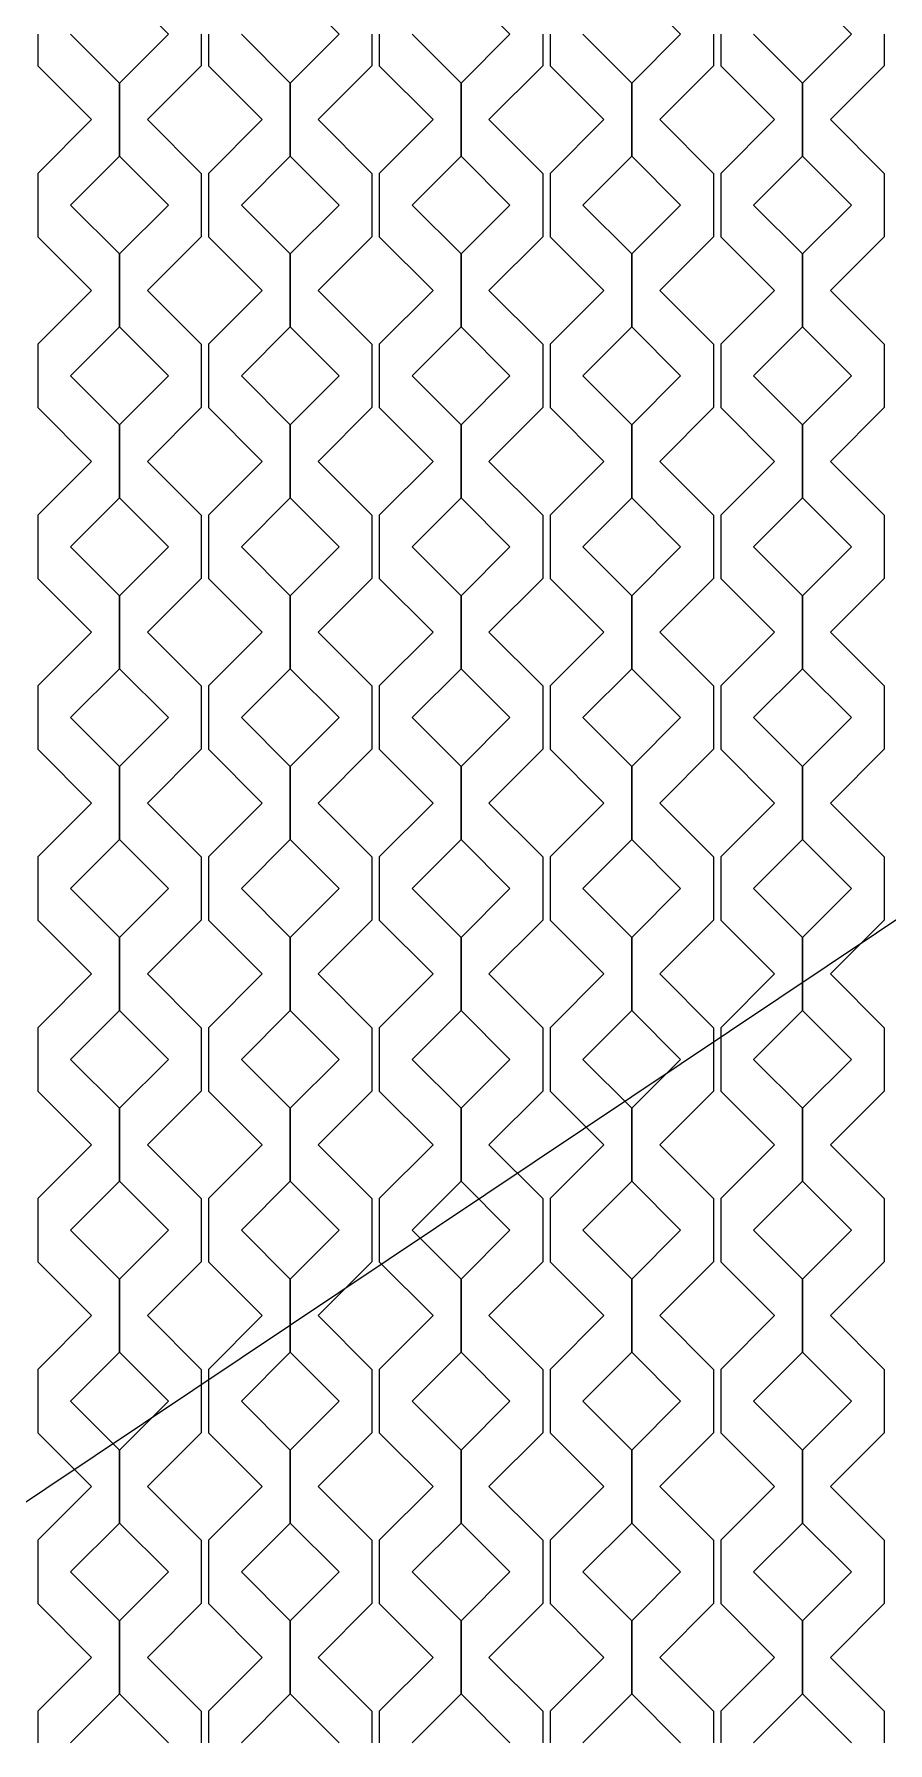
# Model space of a CAD drawing. Header units: millimetres. Extents: x -20794 to 71174, y -103753 to 30644.
# Drawn here: x -2500 to -833, y 12333 to 15667 of the extents above; entities that cross this region are included whole.
import ezdxf

# ---------------------------------------------------------------- set-up
doc = ezdxf.new("R2010")
doc.units = ezdxf.units.MM
doc.header["$MEASUREMENT"] = 0
doc.layers.add('2D - Общий_Ном._пера__1', color=7, linetype='Continuous', lineweight=13)
doc.layers.add('Местность - Рельеф', color=7, linetype='Continuous')
doc.layers.add('Местность - Рельеф_Ном._пера__102', color=7, linetype='Continuous', lineweight=5, true_color=0xcccccc)
doc.linetypes.add('Зигзаг', pattern='A,0,[1,Р”Р’Р“ Р“РѕР»СѓР±РёРЅРєР° РґР»СЏ РіРµРѕР»РѕРіРѕРІ1.Shx,S=4.479718,R=0,X=0,Y=-0.141111],-564.444447,0', length=564.444447)

# ---------------------------------------------------------------- blocks, each defined once
blk = doc.blocks.new('*X1')
at = {"layer": 'Местность - Рельеф_Ном._пера__102', "color": 254, "linetype": 'Continuous', "lineweight": 5, "true_color": 0xcccccc}
for p, q in [((-2333.330835, 15762.0806), (-2237.9012, 15666.651)), ((-1999.997835, 15762.0806), (-1904.5682, 15666.651)), ((-1666.664835, 15762.0806), (-1571.2352, 15666.651)), ((-1333.331835, 15762.0806), (-1237.9022, 15666.651)), ((-999.998835, 15762.0806), (-904.5692, 15666.651)), ((-2492.9, 15666.651), (-2492.9, 15604.907)), ((-2333.331, 15571.222), (-2428.76, 15666.651)), ((-2237.9014, 15666.651), (-2333.331, 15571.222)), ((-2173.762, 15666.651), (-2173.762, 15604.907)), ((-2159.567, 15666.651), (-2159.567, 15604.907)), ((-1999.998, 15571.222), (-2095.427, 15666.651)), ((-1904.5684, 15666.651), (-1999.998, 15571.222)), ((-1840.429, 15666.651), (-1840.429, 15604.907)), ((-1826.234, 15666.651), (-1826.234, 15604.907)), ((-1666.665, 15571.222), (-1762.094, 15666.651)), ((-1571.2354, 15666.651), (-1666.665, 15571.222)), ((-1507.096, 15666.651), (-1507.096, 15604.907)), ((-1492.901, 15666.651), (-1492.901, 15604.907)), ((-1333.332, 15571.222), (-1428.761, 15666.651)), ((-1237.9024, 15666.651), (-1333.332, 15571.222)), ((-1173.763, 15666.651), (-1173.763, 15604.907)), ((-1159.568, 15666.651), (-1159.568, 15604.907)), ((-999.999, 15571.222), (-1095.428, 15666.651)), ((-904.5694, 15666.651), (-999.999, 15571.222)), ((-840.43, 15666.651), (-840.43, 15604.907)), ((-2387.978, 15499.985), (-2492.9, 15604.907)), ((-2173.762, 15604.907), (-2278.6841, 15499.985)), ((-2054.645, 15499.985), (-2159.567, 15604.907)), ((-1840.429, 15604.907), (-1945.3511, 15499.985)), ((-1721.312, 15499.985), (-1826.234, 15604.907)), ((-1507.096, 15604.907), (-1612.0181, 15499.985)), ((-1387.979, 15499.985), (-1492.901, 15604.907)), ((-1173.763, 15604.907), (-1278.6851, 15499.985)), ((-1054.646, 15499.985), (-1159.568, 15604.907)), ((-840.43, 15604.907), (-945.3521, 15499.985)), ((-2333.331, 15428.7476), (-2333.331, 15571.222)), ((-2333.330835, 15571.222), (-2333.330835, 15428.7476)), ((-1999.998, 15428.7476), (-1999.998, 15571.222)), ((-1999.997835, 15571.222), (-1999.997835, 15428.7476)), ((-1666.665, 15428.7476), (-1666.665, 15571.222)), ((-1666.664835, 15571.222), (-1666.664835, 15428.7476)), ((-1333.332, 15428.7476), (-1333.332, 15571.222)), ((-1333.331835, 15571.222), (-1333.331835, 15428.7476)), ((-999.999, 15428.7476), (-999.999, 15571.222)), ((-999.998835, 15571.222), (-999.998835, 15428.7476)), ((-2492.9, 15395.0625), (-2387.978, 15499.985)), ((-2278.6841, 15499.985), (-2173.762, 15395.0625)), ((-2159.567, 15395.0625), (-2054.645, 15499.985)), ((-1945.3511, 15499.985), (-1840.429, 15395.0625)), ((-1826.234, 15395.0625), (-1721.312, 15499.985)), ((-1612.0181, 15499.985), (-1507.096, 15395.0625)), ((-1492.901, 15395.0625), (-1387.979, 15499.985)), ((-1278.6851, 15499.985), (-1173.763, 15395.0625)), ((-1159.568, 15395.0625), (-1054.646, 15499.985)), ((-945.3521, 15499.985), (-840.43, 15395.0625)), ((-2428.76, 15333.318165), (-2333.331, 15428.7478)), ((-2333.330835, 15428.7476), (-2237.9012, 15333.318)), ((-2095.427, 15333.318165), (-1999.998, 15428.7478)), ((-1999.997835, 15428.7476), (-1904.5682, 15333.318)), ((-1762.094, 15333.318165), (-1666.665, 15428.7478)), ((-1666.664835, 15428.7476), (-1571.2352, 15333.318)), ((-1428.761, 15333.318165), (-1333.332, 15428.7478)), ((-1333.331835, 15428.7476), (-1237.9022, 15333.318)), ((-1095.428, 15333.318165), (-999.999, 15428.7478)), ((-999.998835, 15428.7476), (-904.5692, 15333.318)), ((-2492.9, 15395.0625), (-2492.9, 15333.318)), ((-2173.762, 15395.0625), (-2173.762, 15333.318)), ((-2159.567, 15395.0625), (-2159.567, 15333.318)), ((-1840.429, 15395.0625), (-1840.429, 15333.318)), ((-1826.234, 15395.0625), (-1826.234, 15333.318)), ((-1507.096, 15395.0625), (-1507.096, 15333.318)), ((-1492.901, 15395.0625), (-1492.901, 15333.318)), ((-1173.763, 15395.0625), (-1173.763, 15333.318)), ((-1159.568, 15395.0625), (-1159.568, 15333.318)), ((-840.43, 15395.0625), (-840.43, 15333.318)), ((-2492.9, 15333.318), (-2492.9, 15271.574)), ((-2333.331, 15237.889), (-2428.76, 15333.318)), ((-2237.9014, 15333.318), (-2333.331, 15237.889)), ((-2173.762, 15333.318), (-2173.762, 15271.574)), ((-2159.567, 15333.318), (-2159.567, 15271.574)), ((-1999.998, 15237.889), (-2095.427, 15333.318)), ((-1904.5684, 15333.318), (-1999.998, 15237.889)), ((-1840.429, 15333.318), (-1840.429, 15271.574)), ((-1826.234, 15333.318), (-1826.234, 15271.574)), ((-1666.665, 15237.889), (-1762.094, 15333.318)), ((-1571.2354, 15333.318), (-1666.665, 15237.889)), ((-1507.096, 15333.318), (-1507.096, 15271.574)), ((-1492.901, 15333.318), (-1492.901, 15271.574)), ((-1333.332, 15237.889), (-1428.761, 15333.318)), ((-1237.9024, 15333.318), (-1333.332, 15237.889)), ((-1173.763, 15333.318), (-1173.763, 15271.574)), ((-1159.568, 15333.318), (-1159.568, 15271.574)), ((-999.999, 15237.889), (-1095.428, 15333.318)), ((-904.5694, 15333.318), (-999.999, 15237.889)), ((-840.43, 15333.318), (-840.43, 15271.574)), ((-2387.978, 15166.652), (-2492.9, 15271.574)), ((-2173.762, 15271.574), (-2278.6841, 15166.652)), ((-2054.645, 15166.652), (-2159.567, 15271.574)), ((-1840.429, 15271.574), (-1945.3511, 15166.652)), ((-1721.312, 15166.652), (-1826.234, 15271.574)), ((-1507.096, 15271.574), (-1612.0181, 15166.652)), ((-1387.979, 15166.652), (-1492.901, 15271.574)), ((-1173.763, 15271.574), (-1278.6851, 15166.652)), ((-1054.646, 15166.652), (-1159.568, 15271.574)), ((-840.43, 15271.574), (-945.3521, 15166.652)), ((-2333.331, 15095.4146), (-2333.331, 15237.889)), ((-2333.330835, 15237.889), (-2333.330835, 15095.4146)), ((-1999.998, 15095.4146), (-1999.998, 15237.889)), ((-1999.997835, 15237.889), (-1999.997835, 15095.4146)), ((-1666.665, 15095.4146), (-1666.665, 15237.889)), ((-1666.664835, 15237.889), (-1666.664835, 15095.4146)), ((-1333.332, 15095.4146), (-1333.332, 15237.889)), ((-1333.331835, 15237.889), (-1333.331835, 15095.4146)), ((-999.999, 15095.4146), (-999.999, 15237.889)), ((-999.998835, 15237.889), (-999.998835, 15095.4146)), ((-2492.9, 15061.7295), (-2387.978, 15166.652)), ((-2278.6841, 15166.652), (-2173.762, 15061.7295)), ((-2159.567, 15061.7295), (-2054.645, 15166.652)), ((-1945.3511, 15166.652), (-1840.429, 15061.7295)), ((-1826.234, 15061.7295), (-1721.312, 15166.652)), ((-1612.0181, 15166.652), (-1507.096, 15061.7295)), ((-1492.901, 15061.7295), (-1387.979, 15166.652)), ((-1278.6851, 15166.652), (-1173.763, 15061.7295)), ((-1159.568, 15061.7295), (-1054.646, 15166.652)), ((-945.3521, 15166.652), (-840.43, 15061.7295)), ((-2428.76, 14999.985165), (-2333.331, 15095.4148)), ((-2333.330835, 15095.4146), (-2237.9012, 14999.985)), ((-2095.427, 14999.985165), (-1999.998, 15095.4148)), ((-1999.997835, 15095.4146), (-1904.5682, 14999.985)), ((-1762.094, 14999.985165), (-1666.665, 15095.4148)), ((-1666.664835, 15095.4146), (-1571.2352, 14999.985)), ((-1428.761, 14999.985165), (-1333.332, 15095.4148)), ((-1333.331835, 15095.4146), (-1237.9022, 14999.985)), ((-1095.428, 14999.985165), (-999.999, 15095.4148)), ((-999.998835, 15095.4146), (-904.5692, 14999.985)), ((-2492.9, 15061.7295), (-2492.9, 14999.985)), ((-2173.762, 15061.7295), (-2173.762, 14999.985)), ((-2159.567, 15061.7295), (-2159.567, 14999.985)), ((-1840.429, 15061.7295), (-1840.429, 14999.985)), ((-1826.234, 15061.7295), (-1826.234, 14999.985)), ((-1507.096, 15061.7295), (-1507.096, 14999.985)), ((-1492.901, 15061.7295), (-1492.901, 14999.985)), ((-1173.763, 15061.7295), (-1173.763, 14999.985)), ((-1159.568, 15061.7295), (-1159.568, 14999.985)), ((-840.43, 15061.7295), (-840.43, 14999.985)), ((-2492.9, 14999.985), (-2492.9, 14938.241)), ((-2333.331, 14904.556), (-2428.76, 14999.985)), ((-2237.9014, 14999.985), (-2333.331, 14904.556)), ((-2173.762, 14999.985), (-2173.762, 14938.241)), ((-2159.567, 14999.985), (-2159.567, 14938.241)), ((-1999.998, 14904.556), (-2095.427, 14999.985)), ((-1904.5684, 14999.985), (-1999.998, 14904.556)), ((-1840.429, 14999.985), (-1840.429, 14938.241)), ((-1826.234, 14999.985), (-1826.234, 14938.241)), ((-1666.665, 14904.556), (-1762.094, 14999.985)), ((-1571.2354, 14999.985), (-1666.665, 14904.556)), ((-1507.096, 14999.985), (-1507.096, 14938.241)), ((-1492.901, 14999.985), (-1492.901, 14938.241)), ((-1333.332, 14904.556), (-1428.761, 14999.985)), ((-1237.9024, 14999.985), (-1333.332, 14904.556)), ((-1173.763, 14999.985), (-1173.763, 14938.241)), ((-1159.568, 14999.985), (-1159.568, 14938.241)), ((-999.999, 14904.556), (-1095.428, 14999.985)), ((-904.5694, 14999.985), (-999.999, 14904.556)), ((-840.43, 14999.985), (-840.43, 14938.241)), ((-2387.978, 14833.319), (-2492.9, 14938.241)), ((-2173.762, 14938.241), (-2278.6841, 14833.319)), ((-2054.645, 14833.319), (-2159.567, 14938.241)), ((-1840.429, 14938.241), (-1945.3511, 14833.319)), ((-1721.312, 14833.319), (-1826.234, 14938.241)), ((-1507.096, 14938.241), (-1612.0181, 14833.319)), ((-1387.979, 14833.319), (-1492.901, 14938.241)), ((-1173.763, 14938.241), (-1278.6851, 14833.319)), ((-1054.646, 14833.319), (-1159.568, 14938.241)), ((-840.43, 14938.241), (-945.3521, 14833.319)), ((-2333.331, 14762.0816), (-2333.331, 14904.556)), ((-2333.330835, 14904.556), (-2333.330835, 14762.0816)), ((-1999.998, 14762.0816), (-1999.998, 14904.556)), ((-1999.997835, 14904.556), (-1999.997835, 14762.0816)), ((-1666.665, 14762.0816), (-1666.665, 14904.556)), ((-1666.664835, 14904.556), (-1666.664835, 14762.0816)), ((-1333.332, 14762.0816), (-1333.332, 14904.556)), ((-1333.331835, 14904.556), (-1333.331835, 14762.0816)), ((-999.999, 14762.0816), (-999.999, 14904.556)), ((-999.998835, 14904.556), (-999.998835, 14762.0816)), ((-2492.9, 14728.3965), (-2387.978, 14833.319)), ((-2278.6841, 14833.319), (-2173.762, 14728.3965)), ((-2159.567, 14728.3965), (-2054.645, 14833.319)), ((-1945.3511, 14833.319), (-1840.429, 14728.3965)), ((-1826.234, 14728.3965), (-1721.312, 14833.319)), ((-1612.0181, 14833.319), (-1507.096, 14728.3965)), ((-1492.901, 14728.3965), (-1387.979, 14833.319)), ((-1278.6851, 14833.319), (-1173.763, 14728.3965)), ((-1159.568, 14728.3965), (-1054.646, 14833.319)), ((-945.3521, 14833.319), (-840.43, 14728.3965)), ((-2428.76, 14666.652165), (-2333.331, 14762.0818)), ((-2333.330835, 14762.0816), (-2237.9012, 14666.652)), ((-2095.427, 14666.652165), (-1999.998, 14762.0818)), ((-1999.997835, 14762.0816), (-1904.5682, 14666.652)), ((-1762.094, 14666.652165), (-1666.665, 14762.0818)), ((-1666.664835, 14762.0816), (-1571.2352, 14666.652)), ((-1428.761, 14666.652165), (-1333.332, 14762.0818)), ((-1333.331835, 14762.0816), (-1237.9022, 14666.652)), ((-1095.428, 14666.652165), (-999.999, 14762.0818)), ((-999.998835, 14762.0816), (-904.5692, 14666.652)), ((-2492.9, 14728.3965), (-2492.9, 14666.652)), ((-2173.762, 14728.3965), (-2173.762, 14666.652)), ((-2159.567, 14728.3965), (-2159.567, 14666.652)), ((-1840.429, 14728.3965), (-1840.429, 14666.652)), ((-1826.234, 14728.3965), (-1826.234, 14666.652)), ((-1507.096, 14728.3965), (-1507.096, 14666.652)), ((-1492.901, 14728.3965), (-1492.901, 14666.652)), ((-1173.763, 14728.3965), (-1173.763, 14666.652)), ((-1159.568, 14728.3965), (-1159.568, 14666.652)), ((-840.43, 14728.3965), (-840.43, 14666.652)), ((-2492.9, 14666.652), (-2492.9, 14604.908)), ((-2333.331, 14571.223), (-2428.76, 14666.652)), ((-2237.9014, 14666.652), (-2333.331, 14571.223)), ((-2173.762, 14666.652), (-2173.762, 14604.908)), ((-2159.567, 14666.652), (-2159.567, 14604.908)), ((-1999.998, 14571.223), (-2095.427, 14666.652)), ((-1904.5684, 14666.652), (-1999.998, 14571.223)), ((-1840.429, 14666.652), (-1840.429, 14604.908)), ((-1826.234, 14666.652), (-1826.234, 14604.908)), ((-1666.665, 14571.223), (-1762.094, 14666.652)), ((-1571.2354, 14666.652), (-1666.665, 14571.223)), ((-1507.096, 14666.652), (-1507.096, 14604.908)), ((-1492.901, 14666.652), (-1492.901, 14604.908)), ((-1333.332, 14571.223), (-1428.761, 14666.652)), ((-1237.9024, 14666.652), (-1333.332, 14571.223)), ((-1173.763, 14666.652), (-1173.763, 14604.908)), ((-1159.568, 14666.652), (-1159.568, 14604.908)), ((-999.999, 14571.223), (-1095.428, 14666.652)), ((-904.5694, 14666.652), (-999.999, 14571.223)), ((-840.43, 14666.652), (-840.43, 14604.908)), ((-2387.978, 14499.986), (-2492.9, 14604.908)), ((-2173.762, 14604.908), (-2278.6841, 14499.986)), ((-2054.645, 14499.986), (-2159.567, 14604.908)), ((-1840.429, 14604.908), (-1945.3511, 14499.986)), ((-1721.312, 14499.986), (-1826.234, 14604.908)), ((-1507.096, 14604.908), (-1612.0181, 14499.986)), ((-1387.979, 14499.986), (-1492.901, 14604.908)), ((-1173.763, 14604.908), (-1278.6851, 14499.986)), ((-1054.646, 14499.986), (-1159.568, 14604.908)), ((-840.43, 14604.908), (-945.3521, 14499.986)), ((-2333.331, 14428.7486), (-2333.331, 14571.223)), ((-2333.330835, 14571.223), (-2333.330835, 14428.7486)), ((-1999.998, 14428.7486), (-1999.998, 14571.223)), ((-1999.997835, 14571.223), (-1999.997835, 14428.7486)), ((-1666.665, 14428.7486), (-1666.665, 14571.223)), ((-1666.664835, 14571.223), (-1666.664835, 14428.7486)), ((-1333.332, 14428.7486), (-1333.332, 14571.223)), ((-1333.331835, 14571.223), (-1333.331835, 14428.7486)), ((-999.999, 14428.7486), (-999.999, 14571.223)), ((-999.998835, 14571.223), (-999.998835, 14428.7486)), ((-2492.9, 14395.0635), (-2387.978, 14499.986)), ((-2278.6841, 14499.986), (-2173.762, 14395.0635)), ((-2159.567, 14395.0635), (-2054.645, 14499.986)), ((-1945.3511, 14499.986), (-1840.429, 14395.0635)), ((-1826.234, 14395.0635), (-1721.312, 14499.986)), ((-1612.0181, 14499.986), (-1507.096, 14395.0635)), ((-1492.901, 14395.0635), (-1387.979, 14499.986)), ((-1278.6851, 14499.986), (-1173.763, 14395.0635)), ((-1159.568, 14395.0635), (-1054.646, 14499.986)), ((-945.3521, 14499.986), (-840.43, 14395.0635)), ((-2428.76, 14333.319165), (-2333.331, 14428.7488)), ((-2333.330835, 14428.7486), (-2237.9012, 14333.319)), ((-2095.427, 14333.319165), (-1999.998, 14428.7488)), ((-1999.997835, 14428.7486), (-1904.5682, 14333.319)), ((-1762.094, 14333.319165), (-1666.665, 14428.7488)), ((-1666.664835, 14428.7486), (-1571.2352, 14333.319)), ((-1428.761, 14333.319165), (-1333.332, 14428.7488)), ((-1333.331835, 14428.7486), (-1237.9022, 14333.319)), ((-1095.428, 14333.319165), (-999.999, 14428.7488)), ((-999.998835, 14428.7486), (-904.5692, 14333.319)), ((-2492.9, 14395.0635), (-2492.9, 14333.319)), ((-2173.762, 14395.0635), (-2173.762, 14333.319)), ((-2159.567, 14395.0635), (-2159.567, 14333.319)), ((-1840.429, 14395.0635), (-1840.429, 14333.319)), ((-1826.234, 14395.0635), (-1826.234, 14333.319)), ((-1507.096, 14395.0635), (-1507.096, 14333.319)), ((-1492.901, 14395.0635), (-1492.901, 14333.319)), ((-1173.763, 14395.0635), (-1173.763, 14333.319)), ((-1159.568, 14395.0635), (-1159.568, 14333.319)), ((-840.43, 14395.0635), (-840.43, 14333.319)), ((-2492.9, 14333.319), (-2492.9, 14271.575)), ((-2333.331, 14237.89), (-2428.76, 14333.319)), ((-2237.9014, 14333.319), (-2333.331, 14237.89)), ((-2173.762, 14333.319), (-2173.762, 14271.575)), ((-2159.567, 14333.319), (-2159.567, 14271.575)), ((-1999.998, 14237.89), (-2095.427, 14333.319)), ((-1904.5684, 14333.319), (-1999.998, 14237.89)), ((-1840.429, 14333.319), (-1840.429, 14271.575)), ((-1826.234, 14333.319), (-1826.234, 14271.575)), ((-1666.665, 14237.89), (-1762.094, 14333.319)), ((-1571.2354, 14333.319), (-1666.665, 14237.89)), ((-1507.096, 14333.319), (-1507.096, 14271.575)), ((-1492.901, 14333.319), (-1492.901, 14271.575)), ((-1333.332, 14237.89), (-1428.761, 14333.319)), ((-1237.9024, 14333.319), (-1333.332, 14237.89)), ((-1173.763, 14333.319), (-1173.763, 14271.575)), ((-1159.568, 14333.319), (-1159.568, 14271.575)), ((-999.999, 14237.89), (-1095.428, 14333.319)), ((-904.5694, 14333.319), (-999.999, 14237.89)), ((-840.43, 14333.319), (-840.43, 14271.575)), ((-2387.978, 14166.653), (-2492.9, 14271.575)), ((-2173.762, 14271.575), (-2278.6841, 14166.653)), ((-2054.645, 14166.653), (-2159.567, 14271.575)), ((-1840.429, 14271.575), (-1945.3511, 14166.653)), ((-1721.312, 14166.653), (-1826.234, 14271.575)), ((-1507.096, 14271.575), (-1612.0181, 14166.653)), ((-1387.979, 14166.653), (-1492.901, 14271.575)), ((-1173.763, 14271.575), (-1278.6851, 14166.653)), ((-1054.646, 14166.653), (-1159.568, 14271.575)), ((-840.43, 14271.575), (-945.3521, 14166.653)), ((-2333.331, 14095.4156), (-2333.331, 14237.89)), ((-2333.330835, 14237.89), (-2333.330835, 14095.4156)), ((-1999.998, 14095.4156), (-1999.998, 14237.89)), ((-1999.997835, 14237.89), (-1999.997835, 14095.4156)), ((-1666.665, 14095.4156), (-1666.665, 14237.89)), ((-1666.664835, 14237.89), (-1666.664835, 14095.4156)), ((-1333.332, 14095.4156), (-1333.332, 14237.89)), ((-1333.331835, 14237.89), (-1333.331835, 14095.4156)), ((-999.999, 14095.4156), (-999.999, 14237.89)), ((-999.998835, 14237.89), (-999.998835, 14095.4156)), ((-2492.9, 14061.7305), (-2387.978, 14166.653)), ((-2278.6841, 14166.653), (-2173.762, 14061.7305)), ((-2159.567, 14061.7305), (-2054.645, 14166.653)), ((-1945.3511, 14166.653), (-1840.429, 14061.7305)), ((-1826.234, 14061.7305), (-1721.312, 14166.653)), ((-1612.0181, 14166.653), (-1507.096, 14061.7305)), ((-1492.901, 14061.7305), (-1387.979, 14166.653)), ((-1278.6851, 14166.653), (-1173.763, 14061.7305)), ((-1159.568, 14061.7305), (-1054.646, 14166.653)), ((-945.3521, 14166.653), (-840.43, 14061.7305)), ((-2428.76, 13999.986165), (-2333.331, 14095.4158)), ((-2333.330835, 14095.4156), (-2237.9012, 13999.986)), ((-2095.427, 13999.986165), (-1999.998, 14095.4158)), ((-1999.997835, 14095.4156), (-1904.5682, 13999.986)), ((-1762.094, 13999.986165), (-1666.665, 14095.4158)), ((-1666.664835, 14095.4156), (-1571.2352, 13999.986)), ((-1428.761, 13999.986165), (-1333.332, 14095.4158)), ((-1333.331835, 14095.4156), (-1237.9022, 13999.986)), ((-1095.428, 13999.986165), (-999.999, 14095.4158)), ((-999.998835, 14095.4156), (-904.5692, 13999.986)), ((-2492.9, 14061.7305), (-2492.9, 13999.986)), ((-2173.762, 14061.7305), (-2173.762, 13999.986)), ((-2159.567, 14061.7305), (-2159.567, 13999.986)), ((-1840.429, 14061.7305), (-1840.429, 13999.986)), ((-1826.234, 14061.7305), (-1826.234, 13999.986)), ((-1507.096, 14061.7305), (-1507.096, 13999.986)), ((-1492.901, 14061.7305), (-1492.901, 13999.986)), ((-1173.763, 14061.7305), (-1173.763, 13999.986)), ((-1159.568, 14061.7305), (-1159.568, 13999.986)), ((-840.43, 14061.7305), (-840.43, 13999.986)), ((-2492.9, 13999.986), (-2492.9, 13938.242)), ((-2333.331, 13904.557), (-2428.76, 13999.986)), ((-2237.9014, 13999.986), (-2333.331, 13904.557)), ((-2173.762, 13999.986), (-2173.762, 13938.242)), ((-2159.567, 13999.986), (-2159.567, 13938.242)), ((-1999.998, 13904.557), (-2095.427, 13999.986)), ((-1904.5684, 13999.986), (-1999.998, 13904.557)), ((-1840.429, 13999.986), (-1840.429, 13938.242)), ((-1826.234, 13999.986), (-1826.234, 13938.242)), ((-1666.665, 13904.557), (-1762.094, 13999.986)), ((-1571.2354, 13999.986), (-1666.665, 13904.557)), ((-1507.096, 13999.986), (-1507.096, 13938.242)), ((-1492.901, 13999.986), (-1492.901, 13938.242)), ((-1333.332, 13904.557), (-1428.761, 13999.986)), ((-1237.9024, 13999.986), (-1333.332, 13904.557)), ((-1173.763, 13999.986), (-1173.763, 13938.242)), ((-1159.568, 13999.986), (-1159.568, 13938.242)), ((-999.999, 13904.557), (-1095.428, 13999.986)), ((-904.5694, 13999.986), (-999.999, 13904.557)), ((-840.43, 13999.986), (-840.43, 13938.242)), ((-2387.978, 13833.32), (-2492.9, 13938.242)), ((-2173.762, 13938.242), (-2278.6841, 13833.32)), ((-2054.645, 13833.32), (-2159.567, 13938.242)), ((-1840.429, 13938.242), (-1945.3511, 13833.32)), ((-1721.312, 13833.32), (-1826.234, 13938.242)), ((-1507.096, 13938.242), (-1612.0181, 13833.32)), ((-1387.979, 13833.32), (-1492.901, 13938.242)), ((-1173.763, 13938.242), (-1278.6851, 13833.32)), ((-1054.646, 13833.32), (-1159.568, 13938.242)), ((-840.43, 13938.242), (-945.3521, 13833.32)), ((-2333.331, 13762.0826), (-2333.331, 13904.557)), ((-2333.330835, 13904.557), (-2333.330835, 13762.0826)), ((-1999.998, 13762.0826), (-1999.998, 13904.557)), ((-1999.997835, 13904.557), (-1999.997835, 13762.0826)), ((-1666.665, 13762.0826), (-1666.665, 13904.557)), ((-1666.664835, 13904.557), (-1666.664835, 13762.0826)), ((-1333.332, 13762.0826), (-1333.332, 13904.557)), ((-1333.331835, 13904.557), (-1333.331835, 13762.0826)), ((-999.999, 13762.0826), (-999.999, 13904.557)), ((-999.998835, 13904.557), (-999.998835, 13762.0826)), ((-2492.9, 13728.3975), (-2387.978, 13833.32)), ((-2278.6841, 13833.32), (-2173.762, 13728.3975)), ((-2159.567, 13728.3975), (-2054.645, 13833.32)), ((-1945.3511, 13833.32), (-1840.429, 13728.3975)), ((-1826.234, 13728.3975), (-1721.312, 13833.32)), ((-1612.0181, 13833.32), (-1507.096, 13728.3975)), ((-1492.901, 13728.3975), (-1387.979, 13833.32)), ((-1278.6851, 13833.32), (-1173.763, 13728.3975)), ((-1159.568, 13728.3975), (-1054.646, 13833.32)), ((-945.3521, 13833.32), (-840.43, 13728.3975)), ((-2428.76, 13666.653165), (-2333.331, 13762.0828)), ((-2333.330835, 13762.0826), (-2237.9012, 13666.653)), ((-2095.427, 13666.653165), (-1999.998, 13762.0828)), ((-1999.997835, 13762.0826), (-1904.5682, 13666.653)), ((-1762.094, 13666.653165), (-1666.665, 13762.0828)), ((-1666.664835, 13762.0826), (-1571.2352, 13666.653)), ((-1428.761, 13666.653165), (-1333.332, 13762.0828)), ((-1333.331835, 13762.0826), (-1237.9022, 13666.653)), ((-1095.428, 13666.653165), (-999.999, 13762.0828)), ((-999.998835, 13762.0826), (-904.5692, 13666.653)), ((-2492.9, 13728.3975), (-2492.9, 13666.653)), ((-2173.762, 13728.3975), (-2173.762, 13666.653)), ((-2159.567, 13728.3975), (-2159.567, 13666.653)), ((-1840.429, 13728.3975), (-1840.429, 13666.653)), ((-1826.234, 13728.3975), (-1826.234, 13666.653)), ((-1507.096, 13728.3975), (-1507.096, 13666.653)), ((-1492.901, 13728.3975), (-1492.901, 13666.653)), ((-1173.763, 13728.3975), (-1173.763, 13666.653)), ((-1159.568, 13728.3975), (-1159.568, 13666.653)), ((-840.43, 13728.3975), (-840.43, 13666.653)), ((-2492.9, 13666.653), (-2492.9, 13604.909)), ((-2333.331, 13571.224), (-2428.76, 13666.653)), ((-2237.9014, 13666.653), (-2333.331, 13571.224)), ((-2173.762, 13666.653), (-2173.762, 13604.909)), ((-2159.567, 13666.653), (-2159.567, 13604.909)), ((-1999.998, 13571.224), (-2095.427, 13666.653)), ((-1904.5684, 13666.653), (-1999.998, 13571.224)), ((-1840.429, 13666.653), (-1840.429, 13604.909)), ((-1826.234, 13666.653), (-1826.234, 13604.909)), ((-1666.665, 13571.224), (-1762.094, 13666.653)), ((-1571.2354, 13666.653), (-1666.665, 13571.224)), ((-1507.096, 13666.653), (-1507.096, 13604.909)), ((-1492.901, 13666.653), (-1492.901, 13604.909)), ((-1333.332, 13571.224), (-1428.761, 13666.653)), ((-1237.9024, 13666.653), (-1333.332, 13571.224)), ((-1173.763, 13666.653), (-1173.763, 13604.909)), ((-1159.568, 13666.653), (-1159.568, 13604.909)), ((-999.999, 13571.224), (-1095.428, 13666.653)), ((-904.5694, 13666.653), (-999.999, 13571.224)), ((-840.43, 13666.653), (-840.43, 13604.909)), ((-2387.978, 13499.987), (-2492.9, 13604.909)), ((-2173.762, 13604.909), (-2278.6841, 13499.987)), ((-2054.645, 13499.987), (-2159.567, 13604.909)), ((-1840.429, 13604.909), (-1945.3511, 13499.987)), ((-1721.312, 13499.987), (-1826.234, 13604.909)), ((-1507.096, 13604.909), (-1612.0181, 13499.987)), ((-1387.979, 13499.987), (-1492.901, 13604.909)), ((-1173.763, 13604.909), (-1278.6851, 13499.987)), ((-1054.646, 13499.987), (-1159.568, 13604.909)), ((-840.43, 13604.909), (-945.3521, 13499.987)), ((-2333.331, 13428.7496), (-2333.331, 13571.224)), ((-2333.330835, 13571.224), (-2333.330835, 13428.7496)), ((-1999.998, 13428.7496), (-1999.998, 13571.224)), ((-1999.997835, 13571.224), (-1999.997835, 13428.7496)), ((-1666.665, 13428.7496), (-1666.665, 13571.224)), ((-1666.664835, 13571.224), (-1666.664835, 13428.7496)), ((-1333.332, 13428.7496), (-1333.332, 13571.224)), ((-1333.331835, 13571.224), (-1333.331835, 13428.7496)), ((-999.999, 13428.7496), (-999.999, 13571.224)), ((-999.998835, 13571.224), (-999.998835, 13428.7496)), ((-2492.9, 13395.0645), (-2387.978, 13499.987)), ((-2278.6841, 13499.987), (-2173.762, 13395.0645)), ((-2159.567, 13395.0645), (-2054.645, 13499.987)), ((-1945.3511, 13499.987), (-1840.429, 13395.0645)), ((-1826.234, 13395.0645), (-1721.312, 13499.987)), ((-1612.0181, 13499.987), (-1507.096, 13395.0645)), ((-1492.901, 13395.0645), (-1387.979, 13499.987)), ((-1278.6851, 13499.987), (-1173.763, 13395.0645)), ((-1159.568, 13395.0645), (-1054.646, 13499.987)), ((-945.3521, 13499.987), (-840.43, 13395.0645)), ((-2428.76, 13333.320165), (-2333.331, 13428.7498)), ((-2333.330835, 13428.7496), (-2237.9012, 13333.32)), ((-2095.427, 13333.320165), (-1999.998, 13428.7498)), ((-1999.997835, 13428.7496), (-1904.5682, 13333.32)), ((-1762.094, 13333.320165), (-1666.665, 13428.7498)), ((-1666.664835, 13428.7496), (-1571.2352, 13333.32)), ((-1428.761, 13333.320165), (-1333.332, 13428.7498)), ((-1333.331835, 13428.7496), (-1237.9022, 13333.32)), ((-1095.428, 13333.320165), (-999.999, 13428.7498)), ((-999.998835, 13428.7496), (-904.5692, 13333.32)), ((-2492.9, 13395.0645), (-2492.9, 13333.32)), ((-2173.762, 13395.0645), (-2173.762, 13333.32)), ((-2159.567, 13395.0645), (-2159.567, 13333.32)), ((-1840.429, 13395.0645), (-1840.429, 13333.32)), ((-1826.234, 13395.0645), (-1826.234, 13333.32)), ((-1507.096, 13395.0645), (-1507.096, 13333.32)), ((-1492.901, 13395.0645), (-1492.901, 13333.32)), ((-1173.763, 13395.0645), (-1173.763, 13333.32)), ((-1159.568, 13395.0645), (-1159.568, 13333.32)), ((-840.43, 13395.0645), (-840.43, 13333.32)), ((-2492.9, 13333.32), (-2492.9, 13271.576)), ((-2333.331, 13237.891), (-2428.76, 13333.32)), ((-2237.9014, 13333.32), (-2333.331, 13237.891)), ((-2173.762, 13333.32), (-2173.762, 13271.576)), ((-2159.567, 13333.32), (-2159.567, 13271.576)), ((-1999.998, 13237.891), (-2095.427, 13333.32)), ((-1904.5684, 13333.32), (-1999.998, 13237.891)), ((-1840.429, 13333.32), (-1840.429, 13271.576)), ((-1826.234, 13333.32), (-1826.234, 13271.576)), ((-1666.665, 13237.891), (-1762.094, 13333.32)), ((-1571.2354, 13333.32), (-1666.665, 13237.891)), ((-1507.096, 13333.32), (-1507.096, 13271.576)), ((-1492.901, 13333.32), (-1492.901, 13271.576)), ((-1333.332, 13237.891), (-1428.761, 13333.32)), ((-1237.9024, 13333.32), (-1333.332, 13237.891)), ((-1173.763, 13333.32), (-1173.763, 13271.576)), ((-1159.568, 13333.32), (-1159.568, 13271.576)), ((-999.999, 13237.891), (-1095.428, 13333.32)), ((-904.5694, 13333.32), (-999.999, 13237.891)), ((-840.43, 13333.32), (-840.43, 13271.576)), ((-2387.978, 13166.654), (-2492.9, 13271.576)), ((-2173.762, 13271.576), (-2278.6841, 13166.654)), ((-2054.645, 13166.654), (-2159.567, 13271.576)), ((-1840.429, 13271.576), (-1945.3511, 13166.654)), ((-1721.312, 13166.654), (-1826.234, 13271.576)), ((-1507.096, 13271.576), (-1612.0181, 13166.654)), ((-1387.979, 13166.654), (-1492.901, 13271.576)), ((-1173.763, 13271.576), (-1278.6851, 13166.654)), ((-1054.646, 13166.654), (-1159.568, 13271.576)), ((-840.43, 13271.576), (-945.3521, 13166.654)), ((-2333.331, 13095.4166), (-2333.331, 13237.891)), ((-2333.330835, 13237.891), (-2333.330835, 13095.4166)), ((-1999.998, 13095.4166), (-1999.998, 13237.891)), ((-1999.997835, 13237.891), (-1999.997835, 13095.4166)), ((-1666.665, 13095.4166), (-1666.665, 13237.891)), ((-1666.664835, 13237.891), (-1666.664835, 13095.4166)), ((-1333.332, 13095.4166), (-1333.332, 13237.891)), ((-1333.331835, 13237.891), (-1333.331835, 13095.4166)), ((-999.999, 13095.4166), (-999.999, 13237.891)), ((-999.998835, 13237.891), (-999.998835, 13095.4166)), ((-2492.9, 13061.7315), (-2387.978, 13166.654)), ((-2278.6841, 13166.654), (-2173.762, 13061.7315)), ((-2159.567, 13061.7315), (-2054.645, 13166.654)), ((-1945.3511, 13166.654), (-1840.429, 13061.7315)), ((-1826.234, 13061.7315), (-1721.312, 13166.654)), ((-1612.0181, 13166.654), (-1507.096, 13061.7315)), ((-1492.901, 13061.7315), (-1387.979, 13166.654)), ((-1278.6851, 13166.654), (-1173.763, 13061.7315)), ((-1159.568, 13061.7315), (-1054.646, 13166.654)), ((-945.3521, 13166.654), (-840.43, 13061.7315)), ((-2428.76, 12999.987165), (-2333.331, 13095.4168)), ((-2333.330835, 13095.4166), (-2237.9012, 12999.987)), ((-2095.427, 12999.987165), (-1999.998, 13095.4168)), ((-1999.997835, 13095.4166), (-1904.5682, 12999.987)), ((-1762.094, 12999.987165), (-1666.665, 13095.4168)), ((-1666.664835, 13095.4166), (-1571.2352, 12999.987)), ((-1428.761, 12999.987165), (-1333.332, 13095.4168)), ((-1333.331835, 13095.4166), (-1237.9022, 12999.987)), ((-1095.428, 12999.987165), (-999.999, 13095.4168)), ((-999.998835, 13095.4166), (-904.5692, 12999.987)), ((-2492.9, 13061.7315), (-2492.9, 12999.987)), ((-2173.762, 13061.7315), (-2173.762, 12999.987)), ((-2159.567, 13061.7315), (-2159.567, 12999.987)), ((-1840.429, 13061.7315), (-1840.429, 12999.987)), ((-1826.234, 13061.7315), (-1826.234, 12999.987)), ((-1507.096, 13061.7315), (-1507.096, 12999.987)), ((-1492.901, 13061.7315), (-1492.901, 12999.987)), ((-1173.763, 13061.7315), (-1173.763, 12999.987)), ((-1159.568, 13061.7315), (-1159.568, 12999.987)), ((-840.43, 13061.7315), (-840.43, 12999.987)), ((-2492.9, 12999.987), (-2492.9, 12938.243)), ((-2333.331, 12904.558), (-2428.76, 12999.987)), ((-2237.9014, 12999.987), (-2333.331, 12904.558)), ((-2173.762, 12999.987), (-2173.762, 12938.243)), ((-2159.567, 12999.987), (-2159.567, 12938.243)), ((-1999.998, 12904.558), (-2095.427, 12999.987)), ((-1904.5684, 12999.987), (-1999.998, 12904.558)), ((-1840.429, 12999.987), (-1840.429, 12938.243)), ((-1826.234, 12999.987), (-1826.234, 12938.243)), ((-1666.665, 12904.558), (-1762.094, 12999.987)), ((-1571.2354, 12999.987), (-1666.665, 12904.558)), ((-1507.096, 12999.987), (-1507.096, 12938.243)), ((-1492.901, 12999.987), (-1492.901, 12938.243)), ((-1333.332, 12904.558), (-1428.761, 12999.987)), ((-1237.9024, 12999.987), (-1333.332, 12904.558)), ((-1173.763, 12999.987), (-1173.763, 12938.243)), ((-1159.568, 12999.987), (-1159.568, 12938.243)), ((-999.999, 12904.558), (-1095.428, 12999.987)), ((-904.5694, 12999.987), (-999.999, 12904.558)), ((-840.43, 12999.987), (-840.43, 12938.243)), ((-2387.978, 12833.321), (-2492.9, 12938.243)), ((-2173.762, 12938.243), (-2278.6841, 12833.321)), ((-2054.645, 12833.321), (-2159.567, 12938.243)), ((-1840.429, 12938.243), (-1945.3511, 12833.321)), ((-1721.312, 12833.321), (-1826.234, 12938.243)), ((-1507.096, 12938.243), (-1612.0181, 12833.321)), ((-1387.979, 12833.321), (-1492.901, 12938.243)), ((-1173.763, 12938.243), (-1278.6851, 12833.321)), ((-1054.646, 12833.321), (-1159.568, 12938.243)), ((-840.43, 12938.243), (-945.3521, 12833.321)), ((-2333.331, 12762.0836), (-2333.331, 12904.558)), ((-2333.330835, 12904.558), (-2333.330835, 12762.0836)), ((-1999.998, 12762.0836), (-1999.998, 12904.558)), ((-1999.997835, 12904.558), (-1999.997835, 12762.0836)), ((-1666.665, 12762.0836), (-1666.665, 12904.558)), ((-1666.664835, 12904.558), (-1666.664835, 12762.0836)), ((-1333.332, 12762.0836), (-1333.332, 12904.558)), ((-1333.331835, 12904.558), (-1333.331835, 12762.0836)), ((-999.999, 12762.0836), (-999.999, 12904.558)), ((-999.998835, 12904.558), (-999.998835, 12762.0836)), ((-2492.9, 12728.3985), (-2387.978, 12833.321)), ((-2278.6841, 12833.321), (-2173.762, 12728.3985)), ((-2159.567, 12728.3985), (-2054.645, 12833.321)), ((-1945.3511, 12833.321), (-1840.429, 12728.3985)), ((-1826.234, 12728.3985), (-1721.312, 12833.321)), ((-1612.0181, 12833.321), (-1507.096, 12728.3985)), ((-1492.901, 12728.3985), (-1387.979, 12833.321)), ((-1278.6851, 12833.321), (-1173.763, 12728.3985)), ((-1159.568, 12728.3985), (-1054.646, 12833.321)), ((-945.3521, 12833.321), (-840.43, 12728.3985)), ((-2428.76, 12666.654165), (-2333.331, 12762.0838)), ((-2333.330835, 12762.0836), (-2237.9012, 12666.654)), ((-2095.427, 12666.654165), (-1999.998, 12762.0838)), ((-1999.997835, 12762.0836), (-1904.5682, 12666.654)), ((-1762.094, 12666.654165), (-1666.665, 12762.0838)), ((-1666.664835, 12762.0836), (-1571.2352, 12666.654)), ((-1428.761, 12666.654165), (-1333.332, 12762.0838)), ((-1333.331835, 12762.0836), (-1237.9022, 12666.654)), ((-1095.428, 12666.654165), (-999.999, 12762.0838)), ((-999.998835, 12762.0836), (-904.5692, 12666.654)), ((-2492.9, 12728.3985), (-2492.9, 12666.654)), ((-2173.762, 12728.3985), (-2173.762, 12666.654)), ((-2159.567, 12728.3985), (-2159.567, 12666.654)), ((-1840.429, 12728.3985), (-1840.429, 12666.654)), ((-1826.234, 12728.3985), (-1826.234, 12666.654)), ((-1507.096, 12728.3985), (-1507.096, 12666.654)), ((-1492.901, 12728.3985), (-1492.901, 12666.654)), ((-1173.763, 12728.3985), (-1173.763, 12666.654)), ((-1159.568, 12728.3985), (-1159.568, 12666.654)), ((-840.43, 12728.3985), (-840.43, 12666.654)), ((-2492.9, 12666.654), (-2492.9, 12604.91)), ((-2333.331, 12571.225), (-2428.76, 12666.654)), ((-2237.9014, 12666.654), (-2333.331, 12571.225)), ((-2173.762, 12666.654), (-2173.762, 12604.91)), ((-2159.567, 12666.654), (-2159.567, 12604.91)), ((-1999.998, 12571.225), (-2095.427, 12666.654)), ((-1904.5684, 12666.654), (-1999.998, 12571.225)), ((-1840.429, 12666.654), (-1840.429, 12604.91)), ((-1826.234, 12666.654), (-1826.234, 12604.91)), ((-1666.665, 12571.225), (-1762.094, 12666.654)), ((-1571.2354, 12666.654), (-1666.665, 12571.225)), ((-1507.096, 12666.654), (-1507.096, 12604.91)), ((-1492.901, 12666.654), (-1492.901, 12604.91)), ((-1333.332, 12571.225), (-1428.761, 12666.654)), ((-1237.9024, 12666.654), (-1333.332, 12571.225)), ((-1173.763, 12666.654), (-1173.763, 12604.91)), ((-1159.568, 12666.654), (-1159.568, 12604.91)), ((-999.999, 12571.225), (-1095.428, 12666.654)), ((-904.5694, 12666.654), (-999.999, 12571.225)), ((-840.43, 12666.654), (-840.43, 12604.91)), ((-2387.978, 12499.988), (-2492.9, 12604.91)), ((-2173.762, 12604.91), (-2278.6841, 12499.988)), ((-2054.645, 12499.988), (-2159.567, 12604.91)), ((-1840.429, 12604.91), (-1945.3511, 12499.988)), ((-1721.312, 12499.988), (-1826.234, 12604.91)), ((-1507.096, 12604.91), (-1612.0181, 12499.988)), ((-1387.979, 12499.988), (-1492.901, 12604.91)), ((-1173.763, 12604.91), (-1278.6851, 12499.988)), ((-1054.646, 12499.988), (-1159.568, 12604.91)), ((-840.43, 12604.91), (-945.3521, 12499.988)), ((-2333.331, 12428.7506), (-2333.331, 12571.225)), ((-2333.330835, 12571.225), (-2333.330835, 12428.7506)), ((-1999.998, 12428.7506), (-1999.998, 12571.225)), ((-1999.997835, 12571.225), (-1999.997835, 12428.7506)), ((-1666.665, 12428.7506), (-1666.665, 12571.225)), ((-1666.664835, 12571.225), (-1666.664835, 12428.7506)), ((-1333.332, 12428.7506), (-1333.332, 12571.225)), ((-1333.331835, 12571.225), (-1333.331835, 12428.7506)), ((-999.999, 12428.7506), (-999.999, 12571.225)), ((-999.998835, 12571.225), (-999.998835, 12428.7506)), ((-2492.9, 12395.0655), (-2387.978, 12499.988)), ((-2278.6841, 12499.988), (-2173.762, 12395.0655)), ((-2159.567, 12395.0655), (-2054.645, 12499.988)), ((-1945.3511, 12499.988), (-1840.429, 12395.0655)), ((-1826.234, 12395.0655), (-1721.312, 12499.988)), ((-1612.0181, 12499.988), (-1507.096, 12395.0655)), ((-1492.901, 12395.0655), (-1387.979, 12499.988)), ((-1278.6851, 12499.988), (-1173.763, 12395.0655)), ((-1159.568, 12395.0655), (-1054.646, 12499.988)), ((-945.3521, 12499.988), (-840.43, 12395.0655)), ((-2428.76, 12333.321165), (-2333.331, 12428.7508)), ((-2333.330835, 12428.7506), (-2237.9012, 12333.321)), ((-2095.427, 12333.321165), (-1999.998, 12428.7508)), ((-1999.997835, 12428.7506), (-1904.5682, 12333.321)), ((-1762.094, 12333.321165), (-1666.665, 12428.7508)), ((-1666.664835, 12428.7506), (-1571.2352, 12333.321)), ((-1428.761, 12333.321165), (-1333.332, 12428.7508)), ((-1333.331835, 12428.7506), (-1237.9022, 12333.321)), ((-1095.428, 12333.321165), (-999.999, 12428.7508)), ((-999.998835, 12428.7506), (-904.5692, 12333.321)), ((-2492.9, 12395.0655), (-2492.9, 12333.321)), ((-2173.762, 12395.0655), (-2173.762, 12333.321)), ((-2159.567, 12395.0655), (-2159.567, 12333.321)), ((-1840.429, 12395.0655), (-1840.429, 12333.321)), ((-1826.234, 12395.0655), (-1826.234, 12333.321)), ((-1507.096, 12395.0655), (-1507.096, 12333.321)), ((-1492.901, 12395.0655), (-1492.901, 12333.321)), ((-1173.763, 12395.0655), (-1173.763, 12333.321)), ((-1159.568, 12395.0655), (-1159.568, 12333.321)), ((-840.43, 12395.0655), (-840.43, 12333.321))]:
    blk.add_line(p, q, dxfattribs=at)

msp = doc.modelspace()

# ---------------------------------------------------------------- linework, layer by layer
at = {"layer": '2D - Общий_Ном._пера__1', "color": 7, "linetype": 'Зигзаг', "lineweight": 13}
msp.add_lwpolyline([(-733.9, 13994.6), (-3097.4, 12414.3), (-4297.7, 9223.1), (-2358.4, 4039.8), (3377.1, -1049.7), (10891.7, -5170.6), (26961.2, -5843.6), (40359.1, -3612.9), (38419.6, 10407.9)], close=True, dxfattribs=at)

# ---------------------------------------------------------------- block references
at = {"layer": 'Местность - Рельеф', "color": 7, "lineweight": 13}
msp.add_blockref('*X1', (0, 0), dxfattribs=at)

doc.saveas('drawing.dxf')
